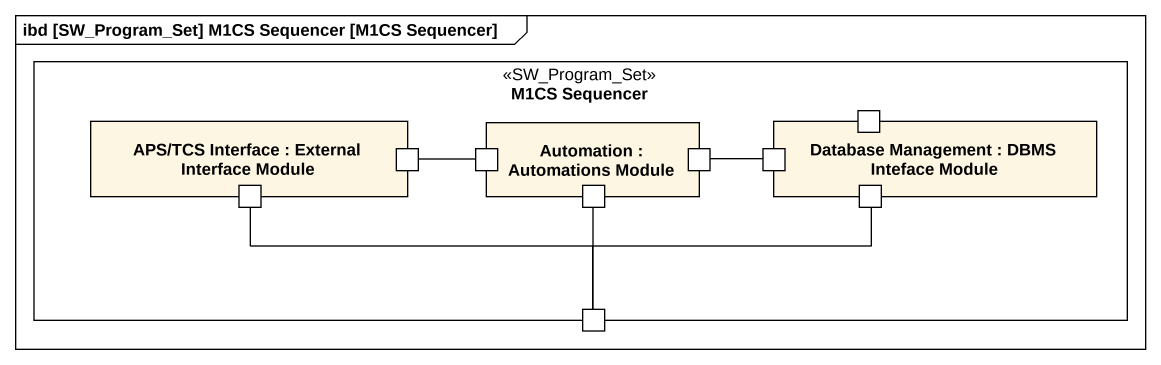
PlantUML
@startuml
mainframe ibd [SW_Program_Set] M1CS Sequencer [M1CS Sequencer]
rectangle "M1CS Sequencer" as M1CS_Sequencer <<SW_Program_Set>> {
  rectangle "APS/TCS Interface : External Interface Module" as APS_TCS_Interface {
    port " " as port1
    port " " as port6
  }
  rectangle "Automation : Automations Module" as Automation {
    port " " as port2
    port " " as port3
    port " " as port7
  }
  rectangle "Database Management : DBMS Inteface Module" as Database_Management {
    port " " as port4
    port " " as port5
    port " " as port8
  }
  port " " as port9
}
port1 -right- port2
port4 -left- port3
port7 -- port9
port8 -left- port9
port9 -left- port6
@enduml
